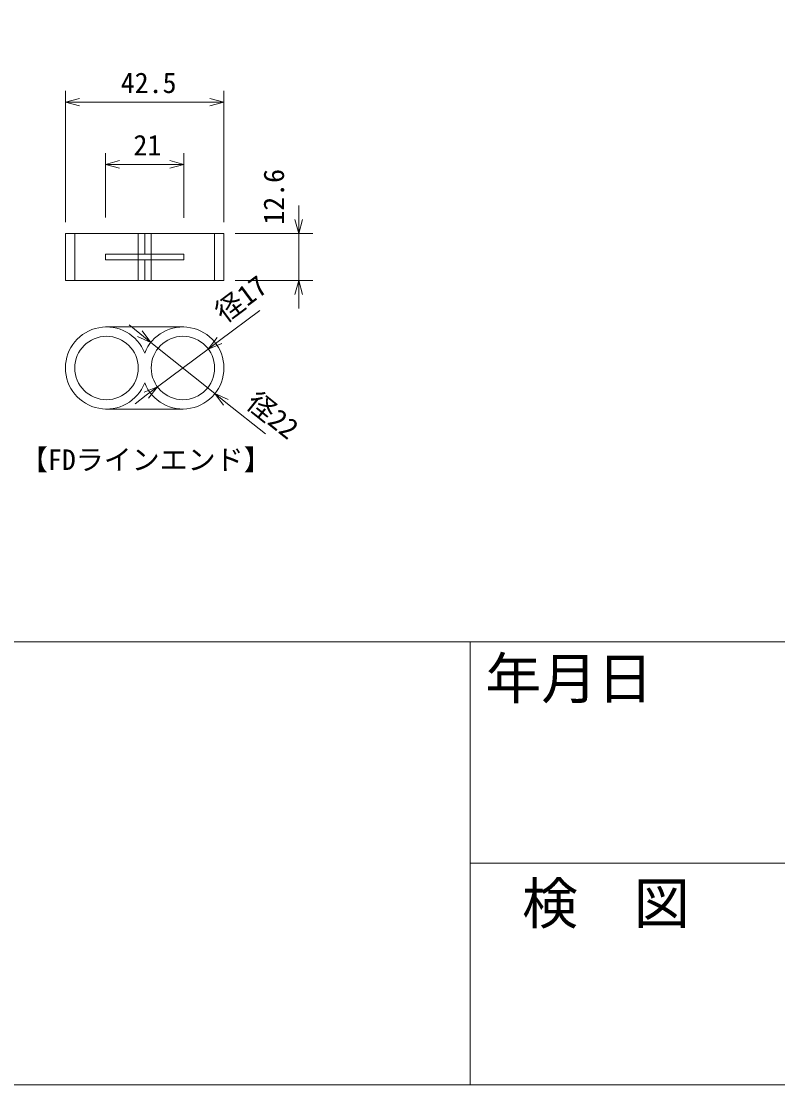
# Model space of a CAD drawing. Units: millimetres, scale not verified. Extents: x -79689 to 6276, y -2774 to 2774.
# Drawn here: x 1557 to 2369, y -2774 to -1633 of the extents above; entities that cross this region are included whole.
import ezdxf
from ezdxf.enums import TextEntityAlignment as Align

# ---------------------------------------------------------------- set-up
doc = ezdxf.new("R2010")
doc.units = ezdxf.units.MM
doc.header["$LTSCALE"] = 10
doc.linetypes.add('USER1', pattern=[9.525, 6.35, -3.175])
for name, color, linetype, lineweight in [('0-0_0', 7, 'Continuous', 18), ('0-1_WAKU', 7, 'Continuous', 18), ('0-3_moji', 7, 'Continuous', 18), ('0-5_sunpo', 7, 'Continuous', 18), ('0-6_buhin', 2, 'Continuous', 18)]:
    doc.layers.add(name, color=color, linetype=linetype, lineweight=lineweight)
doc.layers.add('4-1__F-0_', color=7, linetype='Continuous')
doc.styles.add('ＭＳ ゴシック', font='')
doc.styles.get('ＭＳ ゴシック').set_extended_font_data('MS Gothic')

msp = doc.modelspace()

# ---------------------------------------------------------------- linework, layer by layer
at = {"layer": '0-0_0'}
for p, q in [((1855.04, -1860.97), (1855.04, -1845.97)), ((1855.04, -1911.37), (1855.04, -1926.37)), ((1696.45, -1977.77), (1684.73, -1968.4)), ((1758.06, -1984.9), (1770.08, -1975.92)), ((1703.58, -2025.59), (1691.56, -2034.56)), ((1765.18, -2032.72), (1776.9, -2042.08))]:
    msp.add_line(p, q, dxfattribs=at)
for points in [[(1859.06, -1845.97), (1855.04, -1860.97), (1851.02, -1845.97)], [(1851.02, -1926.37), (1855.04, -1911.37), (1859.06, -1926.37)], [(1687.24, -1965.26), (1696.45, -1977.77), (1682.22, -1971.54)], [(1772.48, -1979.14), (1758.06, -1984.9), (1767.67, -1972.7)], [(1689.15, -2031.34), (1703.58, -2025.59), (1693.96, -2037.78)], [(1774.39, -2045.22), (1765.18, -2032.72), (1779.41, -2038.95)]]:
    msp.add_lwpolyline(points, dxfattribs=at)
at = {"layer": '0-1_WAKU'}
for p, q in [((2038.93, -2299), (2038.93, -2774)), ((2038.93, -2536.5), (5800.93, -2536.5))]:
    msp.add_line(p, q, dxfattribs=at)
for points in [[(-1618.57, -2774), (6275.93, -2774), (6275.93, 2774), (-1618.57, 2774)], [(-1618.57, -2774), (6275.93, -2774), (6275.93, -2299), (-1618.57, -2299)]]:
    msp.add_lwpolyline(points, close=True, dxfattribs=at)
at = {"layer": '0-5_sunpo'}
for p, q in [((1604.82, -1848.97), (1604.82, -1708.05)), ((1774.82, -1848.97), (1774.82, -1708.05)), ((1604.82, -1720.05), (1619.82, -1720.05)), ((1774.82, -1720.05), (1619.82, -1720.05)), ((1774.82, -1720.05), (1759.82, -1720.05)), ((1647.82, -1843.7), (1647.82, -1774.88)), ((1731.82, -1844.02), (1731.82, -1774.88)), ((1647.82, -1786.88), (1662.82, -1786.88)), ((1663.18, -1786.88), (1716.82, -1786.88)), ((1731.82, -1786.88), (1716.82, -1786.88)), ((1855.04, -1845.97), (1855.04, -1830.97)), ((1786.82, -1860.97), (1870.26, -1860.97)), ((1855.04, -1860.97), (1855.04, -1911.37)), ((1786.82, -1911.37), (1870.26, -1911.37)), ((1855.04, -1926.37), (1855.04, -1941.37)), ((1813.4, -1943.57), (1770.08, -1975.92)), ((1684.73, -1968.4), (1673.02, -1959.04)), ((1696.45, -1977.77), (1765.18, -2032.72)), ((1703.58, -2025.59), (1758.06, -1984.9)), ((1691.56, -2034.56), (1679.54, -2043.54)), ((1819.35, -2076.02), (1776.9, -2042.08))]:
    msp.add_line(p, q, dxfattribs=at)
for points in [[(1619.82, -1724.07), (1604.82, -1720.05), (1619.82, -1716.03)], [(1759.82, -1716.03), (1774.82, -1720.05), (1759.82, -1724.07)], [(1662.82, -1790.9), (1647.82, -1786.88), (1662.82, -1782.86)], [(1716.82, -1782.86), (1731.82, -1786.88), (1716.82, -1790.9)]]:
    msp.add_lwpolyline(points, dxfattribs=at)
at = {"layer": '0-6_buhin', "linetype": 'USER1'}
for p, q in [((1614.82, -1911.37), (1614.82, -1860.97)), ((1682.82, -1860.97), (1682.82, -1911.37)), ((1696.82, -1860.97), (1696.82, -1911.37)), ((1764.82, -1911.37), (1764.82, -1860.97))]:
    msp.add_line(p, q, dxfattribs=at)
at = {"layer": '0-6_buhin'}
for p, q in [((1689.82, -1860.97), (1689.82, -1883.17)), ((1689.82, -1889.17), (1689.82, -1911.37)), ((1647.82, -1961.25), (1731.82, -1961.25)), ((1647.82, -2049.23), (1730.81, -2049.24))]:
    msp.add_line(p, q, dxfattribs=at)
for points in [[(1604.82, -1911.37), (1604.82, -1860.97), (1774.82, -1860.97), (1774.82, -1911.37)], [(1731.82, -1883.17), (1731.82, -1889.17), (1647.82, -1889.17), (1647.82, -1883.17)]]:
    msp.add_lwpolyline(points, close=True, dxfattribs=at)
for centre in [(1648.82, -2005.24), (1730.82, -2005.24)]:
    msp.add_circle(centre, 34, dxfattribs=at)
for centre, start, end in [((1648.82, -2005.24), 21.27997, 338.72003), ((1730.82, -2005.24), 201.27997, 158.72003)]:
    msp.add_arc(centre, 44, start, end, dxfattribs=at)

# ---------------------------------------------------------------- texts
at = {"layer": '0-3_moji', "style": 'ＭＳ ゴシック'}
msp.add_text('【FDラインエンド】', height=21.99, dxfattribs=at).set_placement((1556, -2121.17), align=Align.BOTTOM_LEFT)
at = {"layer": '0-5_sunpo', "style": 'ＭＳ ゴシック'}
for s, p in [('42.5', (1664.13, -1716.94)), ('21', (1677.74, -1783.77))]:
    msp.add_text(s, height=21.99, dxfattribs=at).set_placement(p, align=Align.BOTTOM_LEFT)
for s, rotation, p in [('12.6', 90, (1845.88, -1851.57)), ('径17', 36.753, (1779.54, -1963.13)), ('径22', 321.36, (1792.69, -2050.87))]:
    msp.add_text(s, height=21.99, rotation=rotation, dxfattribs=at).set_placement(p, align=Align.BOTTOM_LEFT)
at = {"layer": '4-1__F-0_', "style": 'ＭＳ ゴシック'}
for s, p in [('年月日', (2055.28, -2373.36)), ('検\u3000図', (2094.56, -2614.64))]:
    msp.add_text(s, height=43.99, dxfattribs=at).set_placement(p, align=Align.BOTTOM_LEFT)

doc.saveas('drawing.dxf')
